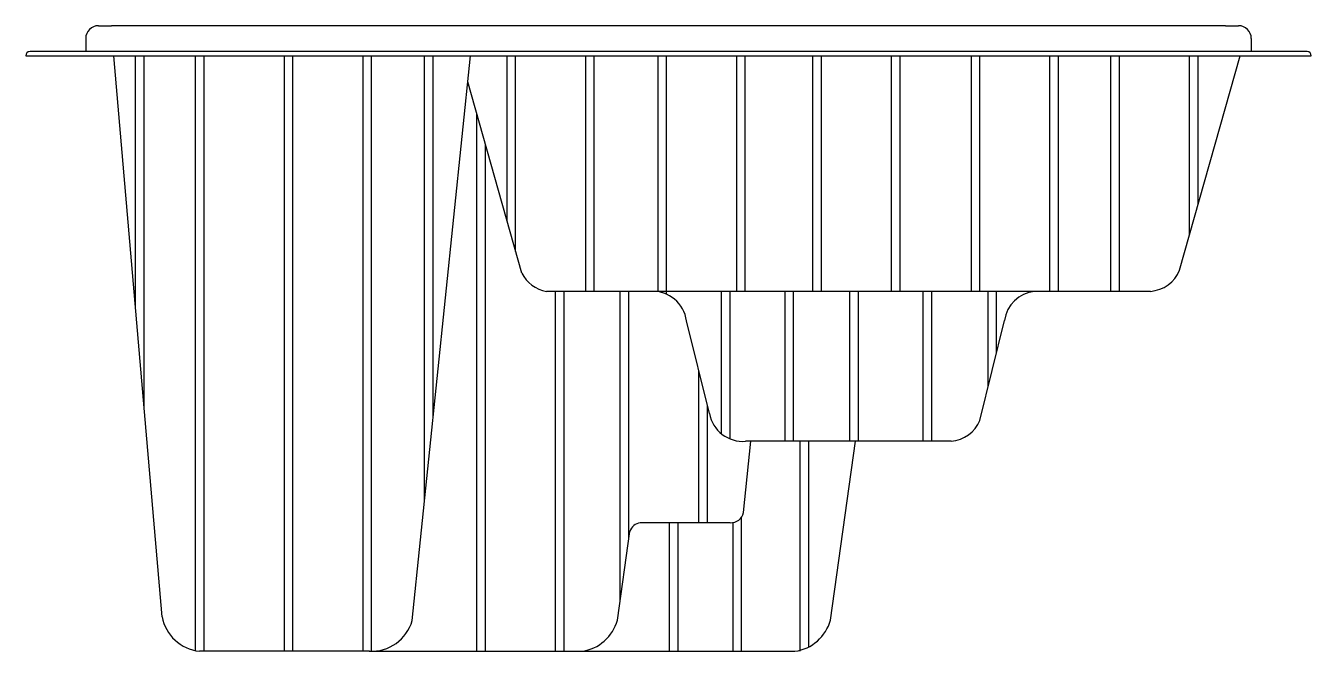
# Model space of a CAD drawing. Extents: x -1290.46 to -1287.46, y 438.99 to 440.45.
import ezdxf

# ---------------------------------------------------------------- set-up
doc = ezdxf.new("R2010")
doc.units = 0
doc.header["$LTSCALE"] = 10
doc.header["$MEASUREMENT"] = 0
doc.layers.add('Piscinas_Fibratec', color=4, linetype='CONTINUOUS')

msp = doc.modelspace()

# ---------------------------------------------------------------- linework, layer by layer
at = {"layer": 'Piscinas_Fibratec'}
for p, q in [((-1290.2928, 440.4543), (-1290.2628, 440.4543)), ((-1287.6628, 440.4543), (-1290.2628, 440.4543)), ((-1287.6628, 440.4543), (-1287.6328, 440.4543)), ((-1290.3228, 440.4243), (-1290.3228, 440.3943)), ((-1287.6028, 440.4243), (-1287.6028, 440.3943)), ((-1290.1447, 439.0748), (-1290.2568, 440.3843)), ((-1289.5607, 439.0658), (-1289.4249, 440.3843)), ((-1287.77, 439.8834), (-1287.6286, 440.3843)), ((-1289.3053, 439.8771), (-1289.4312, 440.3232)), ((-1287.8378, 439.8343), (-1289.2478, 439.8343)), ((-1288.8675, 439.5492), (-1288.9206, 439.7653)), ((-1288.2361, 439.5332), (-1288.1789, 439.7666)), ((-1288.7875, 439.3178), (-1288.7709, 439.4843)), ((-1288.3028, 439.4843), (-1288.7828, 439.4843)), ((-1288.5848, 439.0671), (-1288.5268, 439.4843)), ((-1288.8187, 439.2943), (-1289.0287, 439.2943)), ((-1289.082, 439.0671), (-1289.0528, 439.274)), ((-1289.6609, 438.9943), (-1290.0575, 438.9943)), ((-1289.6557, 438.9943), (-1288.6678, 438.9943))]:
    msp.add_line(p, q, dxfattribs=at)
at = {"layer": 'Piscinas_Fibratec', "color": 2}
for p, q in [((-1290.4628, 440.3843), (-1287.4628, 440.3843)), ((-1287.4728, 440.3943), (-1290.4528, 440.3943))]:
    msp.add_line(p, q, dxfattribs=at)
at = {"layer": 'Piscinas_Fibratec', "color": 1}
for p, q in [((-1290.2065, 439.7968), (-1290.2065, 440.3843)), ((-1290.1865, 439.5632), (-1290.1865, 440.3843)), ((-1290.0667, 438.9943), (-1290.0667, 440.3843)), ((-1290.0467, 438.9943), (-1290.0467, 440.3843)), ((-1289.8592, 438.9943), (-1289.8592, 440.3843)), ((-1289.8392, 438.9943), (-1289.8392, 440.3843)), ((-1289.6757, 438.9943), (-1289.6757, 440.3843)), ((-1289.6557, 438.9943), (-1289.6557, 440.3843)), ((-1289.532, 439.3439), (-1289.532, 440.3843)), ((-1289.512, 439.5382), (-1289.512, 440.3843)), ((-1289.3396, 439.9984), (-1289.3396, 440.3843)), ((-1289.3196, 439.9275), (-1289.3196, 440.3843)), ((-1289.156, 439.8343), (-1289.156, 440.3843)), ((-1289.136, 439.8343), (-1289.136, 440.3843)), ((-1288.9872, 439.8334), (-1288.9872, 440.3843)), ((-1288.9672, 439.8274), (-1288.9672, 440.3843)), ((-1288.8037, 439.8343), (-1288.8037, 440.3843)), ((-1288.7837, 439.8343), (-1288.7837, 440.3843)), ((-1288.6261, 439.8343), (-1288.6261, 440.3843)), ((-1288.6061, 439.8343), (-1288.6061, 440.3843)), ((-1288.4425, 439.8343), (-1288.4425, 440.3843)), ((-1288.4225, 439.8343), (-1288.4225, 440.3843)), ((-1288.2561, 439.8343), (-1288.2561, 440.3843)), ((-1288.2361, 439.8343), (-1288.2361, 440.3843)), ((-1288.0726, 439.8343), (-1288.0726, 440.3843)), ((-1288.0526, 439.8343), (-1288.0526, 440.3843)), ((-1287.9302, 439.8343), (-1287.9302, 440.3843)), ((-1287.9102, 439.8343), (-1287.9102, 440.3843)), ((-1287.7467, 439.966), (-1287.7467, 440.3843)), ((-1287.7267, 440.0368), (-1287.7267, 440.3843)), ((-1289.41, 438.9943), (-1289.41, 440.248)), ((-1289.39, 438.9943), (-1289.39, 440.1772)), ((-1289.2265, 438.9943), (-1289.2265, 439.8343)), ((-1289.2065, 438.9943), (-1289.2065, 439.8343)), ((-1289.0753, 439.1146), (-1289.0753, 439.8343)), ((-1289.0553, 439.256), (-1289.0553, 439.8343)), ((-1288.8388, 439.5015), (-1288.8388, 439.8343)), ((-1288.8188, 439.4899), (-1288.8188, 439.8343)), ((-1288.6908, 439.4843), (-1288.6908, 439.8343)), ((-1288.6708, 439.4843), (-1288.6708, 439.8343)), ((-1288.5397, 439.4843), (-1288.5397, 439.8343)), ((-1288.5197, 439.4843), (-1288.5197, 439.8343)), ((-1288.3683, 439.4843), (-1288.3683, 439.8343)), ((-1288.3483, 439.4843), (-1288.3483, 439.8343)), ((-1288.2171, 439.6106), (-1288.2171, 439.8343)), ((-1288.1971, 439.6923), (-1288.1971, 439.8343)), ((-1288.8918, 439.2943), (-1288.8918, 439.6478)), ((-1288.8718, 439.2943), (-1288.8718, 439.5664)), ((-1288.6553, 438.9943), (-1288.6553, 439.4843)), ((-1288.6353, 439.0046), (-1288.6353, 439.4843)), ((-1288.9601, 438.9943), (-1288.9601, 439.2943)), ((-1288.9401, 438.9943), (-1288.9401, 439.2943)), ((-1288.8122, 438.9943), (-1288.8122, 439.2946)), ((-1288.7922, 438.9943), (-1288.7922, 439.3072))]:
    msp.add_line(p, q, dxfattribs=at)
at = {"layer": 'Piscinas_Fibratec'}
for centre, radius, start, end in [((-1290.2928, 440.4243), 0.03, 90, 180), ((-1287.6328, 440.4243), 0.03, 0, 90), ((-1289.2339, 439.9131), 0.08, 206.7362, 259.9738), ((-1287.8439, 439.9141), 0.08, 274.3597, 337.4644), ((-1288.9999, 439.7544), 0.08, 7.8418, 92.6682), ((-1288.0998, 439.7548), 0.08, 96.4642, 171.5094), ((-1288.7889, 439.5641), 0.08, 190.7219, 274.3973), ((-1288.3099, 439.564), 0.08, 275.0717, 337.3265), ((-1289.0243, 439.2646), 0.03, 98.4881, 161.7379), ((-1288.8168, 439.3243), 0.03, 266.5026, 347.5203), ((-1290.0465, 439.0937), 0.1, 190.8843, 263.6711), ((-1289.6566, 439.0942), 0.1, 267.4797, 343.4668), ((-1289.1785, 439.0934), 0.1, 277.7369, 344.7713), ((-1288.6813, 439.0934), 0.1, 277.7369, 344.7713)]:
    msp.add_arc(centre, radius, start, end, dxfattribs=at)
at = {"layer": 'Piscinas_Fibratec', "color": 2}
for centre, start, end in [((-1290.4528, 440.3843), 90, 180), ((-1287.4728, 440.3843), 0, 90)]:
    msp.add_arc(centre, 0.01, start, end, dxfattribs=at)

doc.saveas('drawing.dxf')
